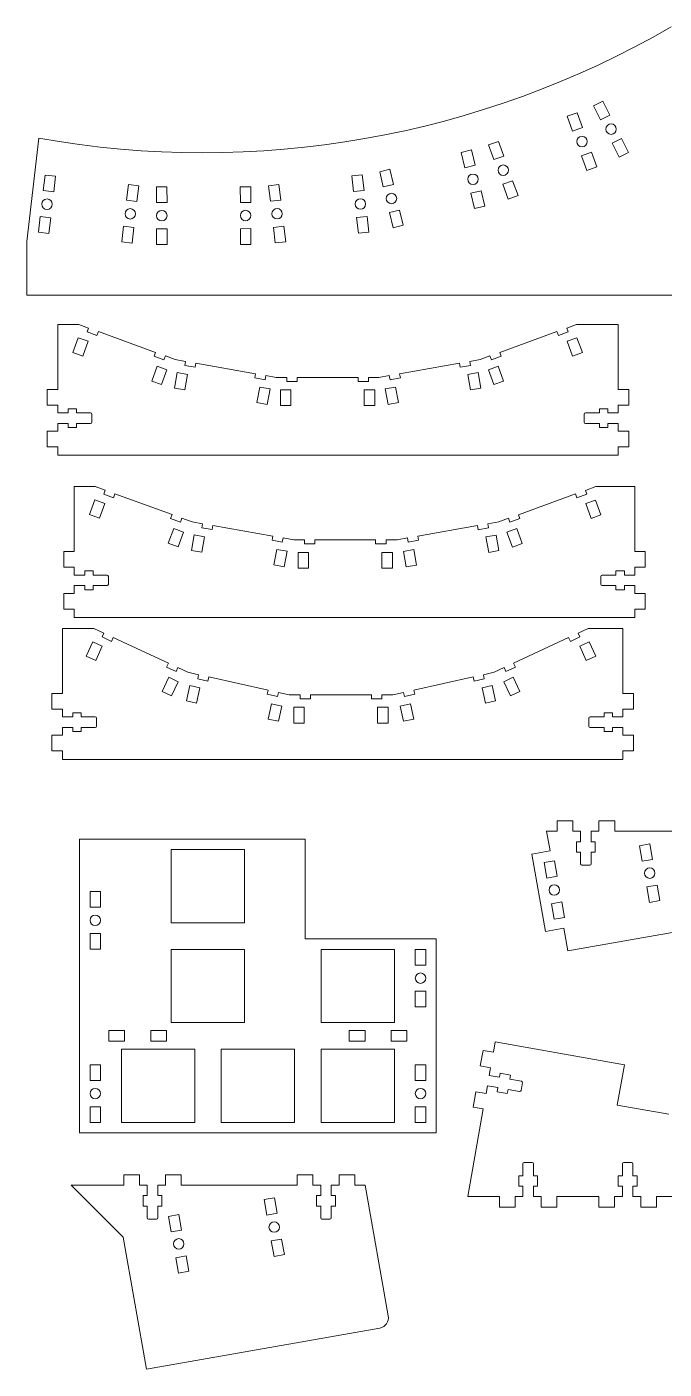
# Model space of a CAD drawing. Header units: millimetres. Extents: x 3 to 322, y 12 to 289.
# Drawn here: x 3.1 to 124.8, y 32.6 to 289 of the extents above; entities that cross this region are included whole.
import ezdxf

# ---------------------------------------------------------------- set-up
doc = ezdxf.new("R2010")
doc.units = ezdxf.units.MM
doc.layers.add('Visible (ISO)', color=5, linetype='Continuous', lineweight=5, true_color=0x0000ff)

msp = doc.modelspace()

# ---------------------------------------------------------------- linework, layer by layer
at = {"layer": 'Visible (ISO)'}
for p, q in [((111.3, 273.96), (113.09, 274.86)), ((113.09, 274.86), (114.44, 272.17)), ((106.31, 271.94), (108.19, 272.62)), ((107.33, 269.12), (106.31, 271.94)), ((108.19, 272.62), (109.21, 269.8)), ((112.65, 271.28), (111.3, 273.96)), ((114.44, 272.17), (112.65, 271.28)), ((109.21, 269.8), (107.33, 269.12)), ((5.42, 267.75), (3.15, 248.04)), ((91.27, 266.48), (93.15, 267.16)), ((93.15, 267.16), (94.17, 264.34)), ((114.89, 266.81), (116.67, 267.7)), ((116.23, 264.13), (114.89, 266.81)), ((116.67, 267.7), (118.02, 265.02)), ((86.07, 265.04), (88.02, 265.51)), ((86.76, 262.13), (86.07, 265.04)), ((88.02, 265.51), (88.71, 262.59)), ((92.29, 263.66), (91.27, 266.48)), ((94.17, 264.34), (92.29, 263.66)), ((109.04, 264.42), (110.92, 265.1)), ((110.06, 261.6), (109.04, 264.42)), ((110.92, 265.1), (111.94, 262.28)), ((118.02, 265.02), (116.23, 264.13)), ((70.5, 261.36), (72.45, 261.82)), ((72.45, 261.82), (73.14, 258.9)), ((88.71, 262.59), (86.76, 262.13)), ((111.94, 262.28), (110.06, 261.6)), ((6.28, 257.74), (6.63, 260.72)), ((6.63, 260.72), (8.61, 260.49)), ((8.61, 260.49), (8.27, 257.51)), ((65.17, 260.54), (67.16, 260.77)), ((65.52, 257.56), (65.17, 260.54)), ((67.16, 260.77), (67.51, 257.79)), ((71.19, 258.44), (70.5, 261.36)), ((94, 258.96), (95.88, 259.64)), ((95.88, 259.64), (96.9, 256.82)), ((8.27, 257.51), (6.28, 257.74)), ((22.18, 255.91), (22.52, 258.89)), ((22.52, 258.89), (24.51, 258.66)), ((24.51, 258.66), (24.16, 255.68)), ((27.89, 258.46), (29.89, 258.46)), ((27.9, 255.46), (27.89, 258.46)), ((29.89, 258.46), (29.9, 255.46)), ((43.89, 258.47), (45.89, 258.48)), ((43.9, 255.47), (43.89, 258.47)), ((45.89, 258.48), (45.9, 255.48)), ((49.28, 258.68), (51.27, 258.91)), ((49.63, 255.7), (49.28, 258.68)), ((51.27, 258.91), (51.62, 255.93)), ((67.51, 257.79), (65.52, 257.56)), ((73.14, 258.9), (71.19, 258.44)), ((87.91, 257.26), (89.86, 257.72)), ((88.61, 254.34), (87.91, 257.26)), ((89.86, 257.72), (90.55, 254.8)), ((95.02, 256.14), (94, 258.96)), ((96.9, 256.82), (95.02, 256.14)), ((24.16, 255.68), (22.18, 255.91)), ((29.9, 255.46), (27.9, 255.46)), ((45.9, 255.48), (43.9, 255.47)), ((51.62, 255.93), (49.63, 255.7)), ((72.34, 253.57), (74.29, 254.03)), ((74.29, 254.03), (74.98, 251.12)), ((90.55, 254.8), (88.61, 254.34)), ((5.36, 249.8), (5.71, 252.78)), ((5.71, 252.78), (7.69, 252.55)), ((7.69, 252.55), (7.35, 249.57)), ((66.1, 252.59), (68.09, 252.82)), ((66.45, 249.61), (66.1, 252.59)), ((68.09, 252.82), (68.44, 249.84)), ((73.04, 250.65), (72.34, 253.57)), ((7.35, 249.57), (5.36, 249.8)), ((21.26, 247.96), (21.6, 250.94)), ((21.6, 250.94), (23.59, 250.71)), ((23.59, 250.71), (23.24, 247.73)), ((27.9, 250.46), (29.9, 250.46)), ((27.9, 247.46), (27.9, 250.46)), ((29.9, 250.46), (29.9, 247.46)), ((43.9, 250.47), (45.9, 250.48)), ((43.9, 247.47), (43.9, 250.47)), ((45.9, 250.48), (45.9, 247.48)), ((50.21, 250.73), (52.2, 250.96)), ((50.56, 247.75), (50.21, 250.73)), ((52.2, 250.96), (52.55, 247.98)), ((68.44, 249.84), (66.45, 249.61)), ((74.98, 251.12), (73.04, 250.65)), ((3.15, 248.04), (3.15, 237.77)), ((23.24, 247.73), (21.26, 247.96)), ((29.9, 247.46), (27.9, 247.46)), ((45.9, 247.48), (43.9, 247.47)), ((52.55, 247.98), (50.56, 247.75)), ((3.15, 237.77), (135.01, 237.77)), ((9.04, 232.18), (9.04, 219.78)), ((13.04, 232.18), (9.04, 232.18)), ((14.92, 231.5), (13.04, 232.18)), ((14.65, 230.74), (14.92, 231.5)), ((16.8, 230.81), (16.53, 230.06)), ((27.7, 226.84), (16.8, 230.81)), ((104.32, 230.81), (93.42, 226.84)), ((104.6, 230.06), (104.32, 230.81)), ((108.08, 232.18), (106.2, 231.5)), ((106.2, 231.5), (106.48, 230.74)), ((116.04, 232.18), (108.08, 232.18)), ((116.04, 219.78), (116.04, 232.18)), ((11.95, 226.83), (12.97, 229.65)), ((12.97, 229.65), (14.85, 228.97)), ((14.85, 228.97), (13.83, 226.15)), ((16.53, 230.06), (14.65, 230.74)), ((106.48, 230.74), (104.6, 230.06)), ((106.27, 228.97), (108.15, 229.65)), ((107.3, 226.15), (106.27, 228.97)), ((108.15, 229.65), (109.18, 226.83)), ((13.83, 226.15), (11.95, 226.83)), ((27.43, 226.09), (27.7, 226.84)), ((29.31, 225.41), (27.43, 226.09)), ((29.58, 226.16), (29.31, 225.41)), ((31.46, 225.48), (29.58, 226.16)), ((91.54, 226.16), (89.67, 225.48)), ((91.82, 225.41), (91.54, 226.16)), ((93.7, 226.09), (91.82, 225.41)), ((93.42, 226.84), (93.7, 226.09)), ((109.18, 226.83), (107.3, 226.15)), ((26.98, 221.36), (28.01, 224.18)), ((28.01, 224.18), (29.89, 223.5)), ((29.89, 223.5), (28.86, 220.68)), ((33.43, 225.13), (31.46, 225.48)), ((33.29, 224.34), (33.43, 225.13)), ((35.26, 223.99), (33.29, 224.34)), ((35.4, 224.78), (35.26, 223.99)), ((46.82, 222.77), (35.4, 224.78)), ((85.73, 224.78), (74.3, 222.77)), ((85.87, 223.99), (85.73, 224.78)), ((87.83, 224.34), (85.87, 223.99)), ((89.67, 225.48), (87.7, 225.13)), ((87.7, 225.13), (87.83, 224.34)), ((91.24, 223.5), (93.12, 224.18)), ((92.26, 220.68), (91.24, 223.5)), ((93.12, 224.18), (94.14, 221.36)), ((28.86, 220.68), (26.98, 221.36)), ((31.31, 220.02), (31.83, 222.97)), ((31.83, 222.97), (33.8, 222.63)), ((33.8, 222.63), (33.28, 219.67)), ((46.69, 221.98), (46.82, 222.77)), ((48.65, 221.63), (46.69, 221.98)), ((48.79, 222.42), (48.65, 221.63)), ((50.76, 222.07), (48.79, 222.42)), ((52.76, 222.07), (50.76, 222.07)), ((52.76, 221.27), (52.76, 222.07)), ((54.76, 221.27), (52.76, 221.27)), ((54.76, 222.07), (54.76, 221.27)), ((66.36, 222.07), (54.76, 222.07)), ((66.36, 221.27), (66.36, 222.07)), ((68.36, 221.27), (66.36, 221.27)), ((68.36, 222.07), (68.36, 221.27)), ((70.36, 222.07), (68.36, 222.07)), ((72.33, 222.42), (70.36, 222.07)), ((72.47, 221.63), (72.33, 222.42)), ((74.44, 221.98), (72.47, 221.63)), ((74.3, 222.77), (74.44, 221.98)), ((87.32, 222.63), (89.29, 222.97)), ((87.85, 219.67), (87.32, 222.63)), ((89.29, 222.97), (89.82, 220.02)), ((94.14, 221.36), (92.26, 220.68)), ((9.04, 219.78), (7.04, 219.78)), ((7.04, 219.78), (7.04, 216.78)), ((33.28, 219.67), (31.31, 220.02)), ((47.07, 217.24), (47.59, 220.2)), ((47.59, 220.2), (49.56, 219.85)), ((49.56, 219.85), (49.04, 216.89)), ((51.56, 219.67), (53.56, 219.67)), ((51.56, 216.67), (51.56, 219.67)), ((53.56, 219.67), (53.56, 216.67)), ((67.56, 219.67), (69.56, 219.67)), ((67.56, 216.67), (67.56, 219.67)), ((69.56, 219.67), (69.56, 216.67)), ((71.57, 219.85), (73.54, 220.2)), ((72.09, 216.89), (71.57, 219.85)), ((73.54, 220.2), (74.06, 217.24)), ((89.82, 220.02), (87.85, 219.67)), ((118.04, 219.78), (116.04, 219.78)), ((118.04, 216.78), (118.04, 219.78)), ((7.04, 216.78), (9.04, 216.78)), ((9.04, 216.78), (9.04, 215.28)), ((11.04, 215.28), (11.04, 216.08)), ((11.04, 216.08), (12.64, 216.08)), ((12.64, 216.08), (12.64, 215.28)), ((49.04, 216.89), (47.07, 217.24)), ((53.56, 216.67), (51.56, 216.67)), ((69.56, 216.67), (67.56, 216.67)), ((74.06, 217.24), (72.09, 216.89)), ((112.44, 215.28), (112.44, 216.08)), ((112.44, 216.08), (114.04, 216.08)), ((114.04, 216.08), (114.04, 215.28)), ((116.04, 215.28), (116.04, 216.78)), ((116.04, 216.78), (118.04, 216.78)), ((9.04, 215.28), (11.04, 215.28)), ((11.04, 213.28), (9.04, 213.28)), ((9.04, 213.28), (9.04, 211.78)), ((11.04, 212.48), (11.04, 213.28)), ((12.64, 215.28), (15.29, 215.28)), ((15.29, 213.28), (12.64, 213.28)), ((12.64, 213.28), (12.64, 212.48)), ((15.54, 215.03), (15.54, 213.53)), ((109.54, 213.53), (109.54, 215.03)), ((109.79, 215.28), (112.44, 215.28)), ((112.44, 213.28), (109.79, 213.28)), ((112.44, 212.48), (112.44, 213.28)), ((114.04, 215.28), (116.04, 215.28)), ((116.04, 213.28), (114.04, 213.28)), ((114.04, 213.28), (114.04, 212.48)), ((116.04, 211.78), (116.04, 213.28)), ((9.04, 211.78), (7.04, 211.78)), ((7.04, 211.78), (7.04, 208.78)), ((12.64, 212.48), (11.04, 212.48)), ((114.04, 212.48), (112.44, 212.48)), ((118.04, 211.78), (116.04, 211.78)), ((118.04, 208.78), (118.04, 211.78)), ((7.04, 208.78), (9.04, 208.78)), ((9.04, 208.78), (9.04, 207.18)), ((116.04, 207.18), (116.04, 208.78)), ((116.04, 208.78), (118.04, 208.78)), ((9.04, 207.18), (116.04, 207.18)), ((12.2, 201.2), (12.2, 188.8)), ((16.2, 201.2), (12.2, 201.2)), ((18.08, 200.52), (16.2, 201.2)), ((17.81, 199.77), (18.08, 200.52)), ((111.73, 201.2), (109.76, 200.48)), ((109.76, 200.48), (110.03, 199.73)), ((119.2, 201.2), (111.73, 201.2)), ((119.2, 188.8), (119.2, 201.2)), ((15.11, 195.86), (16.14, 198.67)), ((16.14, 198.67), (18.01, 197.99)), ((18.01, 197.99), (16.99, 195.17)), ((19.69, 199.08), (17.81, 199.77)), ((19.96, 199.83), (19.69, 199.08)), ((30.86, 195.87), (19.96, 199.83)), ((107.88, 199.8), (96.98, 195.83)), ((108.15, 199.05), (107.88, 199.8)), ((110.03, 199.73), (108.15, 199.05)), ((109.83, 197.96), (111.7, 198.64)), ((110.85, 195.14), (109.83, 197.96)), ((111.7, 198.64), (112.73, 195.82)), ((16.99, 195.17), (15.11, 195.86)), ((30.59, 195.12), (30.86, 195.87)), ((32.47, 194.43), (30.59, 195.12)), ((32.74, 195.18), (32.47, 194.43)), ((34.72, 194.47), (32.74, 195.18)), ((95.1, 195.15), (93.22, 194.47)), ((95.37, 194.4), (95.1, 195.15)), ((97.25, 195.08), (95.37, 194.4)), ((96.98, 195.83), (97.25, 195.08)), ((112.73, 195.82), (110.85, 195.14)), ((30.14, 190.38), (31.17, 193.2)), ((31.17, 193.2), (33.05, 192.52)), ((33.05, 192.52), (32.02, 189.7)), ((36.69, 194.12), (34.72, 194.47)), ((36.55, 193.33), (36.69, 194.12)), ((38.52, 192.98), (36.55, 193.33)), ((38.66, 193.77), (38.52, 192.98)), ((50.08, 191.76), (38.66, 193.77)), ((89.18, 193.75), (77.76, 191.74)), ((89.32, 192.97), (89.18, 193.75)), ((91.29, 193.31), (89.32, 192.97)), ((93.22, 194.47), (91.15, 194.1)), ((91.15, 194.1), (91.29, 193.31)), ((94.79, 192.48), (96.67, 193.17)), ((95.82, 189.66), (94.79, 192.48)), ((96.67, 193.17), (97.7, 190.35)), ((32.02, 189.7), (30.14, 190.38)), ((34.57, 189.01), (35.09, 191.96)), ((35.09, 191.96), (37.06, 191.62)), ((37.06, 191.62), (36.54, 188.66)), ((49.94, 190.97), (50.08, 191.76)), ((51.91, 190.62), (49.94, 190.97)), ((52.05, 191.41), (51.91, 190.62)), ((54.12, 191.04), (52.05, 191.41)), ((56.12, 191.04), (54.12, 191.04)), ((56.12, 190.24), (56.12, 191.04)), ((58.12, 190.24), (56.12, 190.24)), ((58.12, 191.04), (58.12, 190.24)), ((69.72, 191.04), (58.12, 191.04)), ((69.72, 190.24), (69.72, 191.04)), ((71.72, 190.24), (69.72, 190.24)), ((71.72, 191.04), (71.72, 190.24)), ((73.82, 191.04), (71.72, 191.04)), ((75.79, 191.39), (73.82, 191.04)), ((75.93, 190.6), (75.79, 191.39)), ((77.9, 190.95), (75.93, 190.6)), ((77.76, 191.74), (77.9, 190.95)), ((90.78, 191.6), (92.75, 191.95)), ((91.3, 188.64), (90.78, 191.6)), ((92.75, 191.95), (93.27, 188.99)), ((97.7, 190.35), (95.82, 189.66)), ((12.2, 188.8), (10.2, 188.8)), ((10.2, 188.8), (10.2, 185.8)), ((36.54, 188.66), (34.57, 189.01)), ((50.32, 186.23), (50.84, 189.18)), ((50.84, 189.18), (52.81, 188.84)), ((52.81, 188.84), (52.29, 185.88)), ((54.92, 188.64), (56.92, 188.64)), ((54.92, 185.64), (54.92, 188.64)), ((56.92, 188.64), (56.92, 185.64)), ((70.92, 185.64), (70.92, 188.64)), ((70.92, 188.64), (72.92, 188.64)), ((72.92, 188.64), (72.92, 185.64)), ((75.02, 188.82), (76.99, 189.17)), ((75.54, 185.87), (75.02, 188.82)), ((76.99, 189.17), (77.51, 186.21)), ((93.27, 188.99), (91.3, 188.64)), ((121.2, 188.8), (119.2, 188.8)), ((121.2, 185.8), (121.2, 188.8)), ((10.2, 185.8), (12.2, 185.8)), ((12.2, 185.8), (12.2, 184.3)), ((14.2, 184.3), (14.2, 185.1)), ((14.2, 185.1), (15.8, 185.1)), ((15.8, 185.1), (15.8, 184.3)), ((52.29, 185.88), (50.32, 186.23)), ((56.92, 185.64), (54.92, 185.64)), ((72.92, 185.64), (70.92, 185.64)), ((77.51, 186.21), (75.54, 185.87)), ((115.6, 184.3), (115.6, 185.1)), ((115.6, 185.1), (117.2, 185.1)), ((117.2, 185.1), (117.2, 184.3)), ((119.2, 184.3), (119.2, 185.8)), ((119.2, 185.8), (121.2, 185.8)), ((12.2, 184.3), (14.2, 184.3)), ((14.2, 182.3), (12.2, 182.3)), ((12.2, 182.3), (12.2, 180.8)), ((14.2, 181.5), (14.2, 182.3)), ((15.8, 184.3), (18.45, 184.3)), ((18.45, 182.3), (15.8, 182.3)), ((15.8, 182.3), (15.8, 181.5)), ((18.7, 184.05), (18.7, 182.55)), ((112.7, 182.55), (112.7, 184.05)), ((112.95, 184.3), (115.6, 184.3)), ((115.6, 182.3), (112.95, 182.3)), ((115.6, 181.5), (115.6, 182.3)), ((117.2, 184.3), (119.2, 184.3)), ((119.2, 182.3), (117.2, 182.3)), ((117.2, 182.3), (117.2, 181.5)), ((119.2, 180.8), (119.2, 182.3)), ((12.2, 180.8), (10.2, 180.8)), ((10.2, 180.8), (10.2, 177.8)), ((15.8, 181.5), (14.2, 181.5)), ((117.2, 181.5), (115.6, 181.5)), ((121.2, 180.8), (119.2, 180.8)), ((121.2, 177.8), (121.2, 180.8)), ((10.2, 177.8), (12.2, 177.8)), ((12.2, 177.8), (12.2, 176.2)), ((119.2, 176.2), (119.2, 177.8)), ((119.2, 177.8), (121.2, 177.8)), ((12.2, 176.2), (119.2, 176.2)), ((9.94, 174.1), (9.94, 161.7)), ((15.94, 174.1), (9.94, 174.1)), ((17.84, 173.21), (15.94, 174.1)), ((17.5, 172.48), (17.84, 173.21)), ((19.32, 171.64), (17.5, 172.48)), ((19.65, 172.36), (19.32, 171.64)), ((30.17, 167.46), (19.65, 172.36)), ((106.57, 172.36), (96.06, 167.46)), ((106.91, 171.64), (106.57, 172.36)), ((108.72, 172.48), (106.91, 171.64)), ((110.29, 174.1), (108.39, 173.21)), ((108.39, 173.21), (108.72, 172.48)), ((116.94, 174.1), (110.29, 174.1)), ((116.94, 161.7), (116.94, 174.1)), ((14.47, 168.82), (15.74, 171.54)), ((15.74, 171.54), (17.55, 170.7)), ((17.55, 170.7), (16.28, 167.98)), ((108.67, 170.7), (110.49, 171.54)), ((109.94, 167.98), (108.67, 170.7)), ((110.49, 171.54), (111.76, 168.82)), ((16.28, 167.98), (14.47, 168.82)), ((29.83, 166.74), (30.17, 167.46)), ((31.64, 165.89), (29.83, 166.74)), ((96.4, 166.74), (94.59, 165.89)), ((96.06, 167.46), (96.4, 166.74)), ((111.76, 168.82), (109.94, 167.98)), ((28.97, 162.06), (30.24, 164.78)), ((30.24, 164.78), (32.05, 163.93)), ((31.98, 166.62), (31.64, 165.89)), ((33.88, 165.73), (31.98, 166.62)), ((35.93, 165.27), (33.88, 165.73)), ((35.76, 164.49), (35.93, 165.27)), ((37.71, 164.06), (35.76, 164.49)), ((37.89, 164.84), (37.71, 164.06)), ((49.21, 162.33), (37.89, 164.84)), ((88.34, 164.84), (77.02, 162.33)), ((88.51, 164.06), (88.34, 164.84)), ((90.47, 164.49), (88.51, 164.06)), ((92.34, 165.73), (90.29, 165.27)), ((90.29, 165.27), (90.47, 164.49)), ((94.25, 166.62), (92.34, 165.73)), ((94.17, 163.93), (95.99, 164.78)), ((94.59, 165.89), (94.25, 166.62)), ((95.99, 164.78), (97.25, 162.06)), ((9.94, 161.7), (7.94, 161.7)), ((7.94, 161.7), (7.94, 158.7)), ((30.78, 161.22), (28.97, 162.06)), ((32.05, 163.93), (30.78, 161.22)), ((33.59, 160.26), (34.24, 163.19)), ((34.24, 163.19), (36.19, 162.76)), ((36.19, 162.76), (35.55, 159.83)), ((49.04, 161.55), (49.21, 162.33)), ((50.99, 161.12), (49.04, 161.55)), ((51.16, 161.9), (50.99, 161.12)), ((53.21, 161.44), (51.16, 161.9)), ((75.06, 161.9), (73.01, 161.44)), ((75.24, 161.12), (75.06, 161.9)), ((77.19, 161.55), (75.24, 161.12)), ((77.02, 162.33), (77.19, 161.55)), ((90.03, 162.76), (91.98, 163.19)), ((90.68, 159.83), (90.03, 162.76)), ((91.98, 163.19), (92.63, 160.26)), ((95.44, 161.22), (94.17, 163.93)), ((97.25, 162.06), (95.44, 161.22)), ((118.94, 161.7), (116.94, 161.7)), ((118.94, 158.7), (118.94, 161.7)), ((35.55, 159.83), (33.59, 160.26)), ((49.21, 156.8), (49.86, 159.73)), ((49.86, 159.73), (51.82, 159.29)), ((51.82, 159.29), (51.17, 156.37)), ((55.31, 161.44), (53.21, 161.44)), ((54.11, 159.04), (56.11, 159.04)), ((54.11, 156.04), (54.11, 159.04)), ((55.31, 160.64), (55.31, 161.44)), ((57.31, 160.64), (55.31, 160.64)), ((56.11, 159.04), (56.11, 156.04)), ((68.91, 161.44), (57.31, 161.44)), ((57.31, 161.44), (57.31, 160.64)), ((68.91, 160.64), (68.91, 161.44)), ((70.91, 160.64), (68.91, 160.64)), ((70.11, 156.04), (70.11, 159.04)), ((70.11, 159.04), (72.11, 159.04)), ((73.01, 161.44), (70.91, 161.44)), ((70.91, 161.44), (70.91, 160.64)), ((72.11, 159.04), (72.11, 156.04)), ((74.41, 159.29), (76.36, 159.73)), ((75.06, 156.37), (74.41, 159.29)), ((76.36, 159.73), (77.01, 156.8)), ((92.63, 160.26), (90.68, 159.83)), ((7.94, 158.7), (9.94, 158.7)), ((9.94, 158.7), (9.94, 157.2)), ((9.94, 157.2), (11.94, 157.2)), ((11.94, 157.2), (11.94, 158)), ((11.94, 158), (13.54, 158)), ((13.54, 158), (13.54, 157.2)), ((13.54, 157.2), (16.19, 157.2)), ((16.44, 156.95), (16.44, 155.45)), ((51.17, 156.37), (49.21, 156.8)), ((77.01, 156.8), (75.06, 156.37)), ((110.44, 155.45), (110.44, 156.95)), ((110.69, 157.2), (113.34, 157.2)), ((113.34, 157.2), (113.34, 158)), ((113.34, 158), (114.94, 158)), ((114.94, 158), (114.94, 157.2)), ((114.94, 157.2), (116.94, 157.2)), ((116.94, 157.2), (116.94, 158.7)), ((116.94, 158.7), (118.94, 158.7)), ((11.94, 155.2), (9.94, 155.2)), ((9.94, 155.2), (9.94, 153.7)), ((11.94, 154.4), (11.94, 155.2)), ((13.54, 154.4), (11.94, 154.4)), ((16.19, 155.2), (13.54, 155.2)), ((13.54, 155.2), (13.54, 154.4)), ((56.11, 156.04), (54.11, 156.04)), ((72.11, 156.04), (70.11, 156.04)), ((113.34, 155.2), (110.69, 155.2)), ((113.34, 154.4), (113.34, 155.2)), ((114.94, 154.4), (113.34, 154.4)), ((116.94, 155.2), (114.94, 155.2)), ((114.94, 155.2), (114.94, 154.4)), ((116.94, 153.7), (116.94, 155.2)), ((9.94, 153.7), (7.94, 153.7)), ((7.94, 153.7), (7.94, 150.7)), ((118.94, 153.7), (116.94, 153.7)), ((118.94, 150.7), (118.94, 153.7)), ((7.94, 150.7), (9.94, 150.7)), ((9.94, 150.7), (9.94, 149.1)), ((9.94, 149.1), (116.94, 149.1)), ((116.94, 149.1), (116.94, 150.7)), ((116.94, 150.7), (118.94, 150.7)), ((104.36, 137.36), (104.36, 135.36)), ((107.36, 137.36), (104.36, 137.36)), ((107.36, 135.36), (107.36, 137.36)), ((112.36, 137.36), (112.36, 135.36)), ((115.36, 137.36), (112.36, 137.36)), ((115.36, 135.36), (115.36, 137.36)), ((13.2, 133.85), (13.2, 77.75)), ((56.25, 133.85), (13.2, 133.85)), ((56.25, 114.8), (56.25, 133.85)), ((102.36, 135.36), (103.02, 131.62)), ((104.36, 135.36), (102.36, 135.36)), ((108.86, 135.36), (107.36, 135.36)), ((108.06, 133.36), (108.86, 133.36)), ((108.06, 131.36), (108.06, 133.36)), ((108.86, 133.36), (108.86, 135.36)), ((110.86, 135.36), (110.86, 133.36)), ((112.36, 135.36), (110.86, 135.36)), ((110.86, 133.36), (111.66, 133.36)), ((111.66, 133.36), (111.66, 131.36)), ((126.41, 135.36), (115.36, 135.36)), ((30.72, 131.85), (44.72, 131.85)), ((30.72, 117.85), (30.72, 131.85)), ((44.72, 131.85), (44.72, 117.85)), ((103.02, 131.62), (99.56, 131.01)), ((99.56, 131.01), (102.16, 116.24)), ((108.86, 131.36), (108.06, 131.36)), ((108.86, 129.11), (108.86, 131.36)), ((110.86, 131.36), (110.86, 129.11)), ((111.66, 131.36), (110.86, 131.36)), ((120.1, 132.6), (122.07, 132.95)), ((120.62, 129.64), (120.1, 132.6)), ((122.07, 132.95), (122.59, 129.99)), ((101.88, 129.39), (103.85, 129.73)), ((102.4, 126.43), (101.88, 129.39)), ((103.85, 129.73), (104.37, 126.78)), ((110.61, 128.86), (109.11, 128.86)), ((122.59, 129.99), (120.62, 129.64)), ((104.37, 126.78), (102.4, 126.43)), ((15.2, 120.85), (15.2, 123.85)), ((15.2, 123.85), (17.2, 123.85)), ((17.2, 123.85), (17.2, 120.85)), ((121.48, 124.72), (123.45, 125.07)), ((122.01, 121.77), (121.48, 124.72)), ((123.45, 125.07), (123.98, 122.11)), ((17.2, 120.85), (15.2, 120.85)), ((103.27, 121.51), (105.24, 121.85)), ((103.79, 118.55), (103.27, 121.51)), ((105.24, 121.85), (105.76, 118.9)), ((123.98, 122.11), (122.01, 121.77)), ((105.76, 118.9), (103.79, 118.55)), ((106.39, 112.51), (142.32, 118.85)), ((15.2, 115.85), (17.2, 115.85)), ((15.2, 112.85), (15.2, 115.85)), ((17.2, 115.85), (17.2, 112.85)), ((44.72, 117.85), (30.72, 117.85)), ((102.16, 116.24), (105.62, 116.85)), ((105.62, 116.85), (106.39, 112.51)), ((17.2, 112.85), (15.2, 112.85)), ((81.3, 114.8), (56.25, 114.8)), ((81.3, 77.75), (81.3, 114.8)), ((30.72, 112.8), (44.72, 112.8)), ((30.72, 98.8), (30.72, 112.8)), ((44.72, 112.8), (44.72, 98.8)), ((59.3, 112.8), (73.3, 112.8)), ((59.3, 98.8), (59.3, 112.8)), ((73.3, 112.8), (73.3, 98.8)), ((77.3, 112.8), (79.3, 112.8)), ((77.3, 109.8), (77.3, 112.8)), ((79.3, 112.8), (79.3, 109.8)), ((79.3, 109.8), (77.3, 109.8)), ((77.3, 104.8), (79.3, 104.8)), ((77.3, 101.8), (77.3, 104.8)), ((79.3, 104.8), (79.3, 101.8)), ((79.3, 101.8), (77.3, 101.8)), ((44.72, 98.8), (30.72, 98.8)), ((73.3, 98.8), (59.3, 98.8)), ((18.8, 97.27), (21.8, 97.27)), ((18.8, 95.27), (18.8, 97.27)), ((21.8, 95.27), (18.8, 95.27)), ((21.8, 97.27), (21.8, 95.27)), ((26.8, 97.27), (29.8, 97.27)), ((26.8, 95.27), (26.8, 97.27)), ((29.8, 95.27), (26.8, 95.27)), ((29.8, 97.27), (29.8, 95.27)), ((64.7, 95.27), (64.7, 97.27)), ((64.7, 97.27), (67.7, 97.27)), ((67.7, 95.27), (64.7, 95.27)), ((67.7, 97.27), (67.7, 95.27)), ((72.7, 97.27), (75.7, 97.27)), ((72.7, 95.27), (72.7, 97.27)), ((75.7, 95.27), (72.7, 95.27)), ((75.7, 97.27), (75.7, 95.27)), ((92.53, 95.11), (92.19, 93.14)), ((117.2, 90.76), (92.53, 95.11)), ((21.2, 79.75), (21.2, 93.75)), ((21.2, 93.75), (35.2, 93.75)), ((35.2, 93.75), (35.2, 79.75)), ((40.25, 93.75), (54.25, 93.75)), ((40.25, 79.75), (40.25, 93.75)), ((54.25, 93.75), (54.25, 79.75)), ((59.3, 93.75), (73.3, 93.75)), ((59.3, 79.75), (59.3, 93.75)), ((73.3, 93.75), (73.3, 79.75)), ((90.22, 93.49), (89.7, 90.54)), ((92.19, 93.14), (90.22, 93.49)), ((15.2, 90.75), (17.2, 90.75)), ((15.2, 87.75), (15.2, 90.75)), ((17.2, 90.75), (17.2, 87.75)), ((77.3, 87.75), (77.3, 90.75)), ((77.3, 90.75), (79.3, 90.75)), ((79.3, 90.75), (79.3, 87.75)), ((89.7, 90.54), (91.66, 90.19)), ((91.66, 90.19), (91.4, 88.71)), ((115.84, 83.04), (117.2, 90.76)), ((17.2, 87.75), (15.2, 87.75)), ((79.3, 87.75), (77.3, 87.75)), ((91.4, 88.71), (93.37, 88.36)), ((93.37, 88.36), (93.51, 89.15)), ((93.51, 89.15), (95.48, 88.8)), ((95.48, 88.8), (95.34, 88.02)), ((95.34, 88.02), (97.56, 87.63)), ((97.76, 87.34), (97.5, 85.86)), ((88.83, 85.61), (88.31, 82.66)), ((90.8, 85.26), (88.83, 85.61)), ((91.06, 86.74), (90.8, 85.26)), ((93.03, 86.39), (91.06, 86.74)), ((92.89, 85.61), (93.03, 86.39)), ((94.86, 85.26), (92.89, 85.61)), ((95, 86.05), (94.86, 85.26)), ((97.21, 85.66), (95, 86.05)), ((15.2, 82.75), (17.2, 82.75)), ((15.2, 79.75), (15.2, 82.75)), ((17.2, 82.75), (17.2, 79.75)), ((77.3, 79.75), (77.3, 82.75)), ((77.3, 82.75), (79.3, 82.75)), ((79.3, 82.75), (79.3, 79.75)), ((90.28, 82.31), (87.32, 65.57)), ((88.31, 82.66), (90.28, 82.31)), ((125.69, 81.3), (115.84, 83.04)), ((17.2, 79.75), (15.2, 79.75)), ((35.2, 79.75), (21.2, 79.75)), ((54.25, 79.75), (40.25, 79.75)), ((73.3, 79.75), (59.3, 79.75)), ((79.3, 79.75), (77.3, 79.75)), ((13.2, 77.75), (81.3, 77.75)), ((97.84, 69.57), (97.84, 71.82)), ((98.09, 72.07), (99.59, 72.07)), ((99.84, 71.82), (99.84, 69.57)), ((116.84, 69.57), (116.84, 71.82)), ((117.09, 72.07), (118.59, 72.07)), ((118.84, 71.82), (118.84, 69.57)), ((21.63, 69.75), (21.63, 67.75)), ((24.63, 69.75), (21.63, 69.75)), ((24.63, 67.75), (24.63, 69.75)), ((29.63, 69.75), (29.63, 67.75)), ((32.63, 69.75), (29.63, 69.75)), ((32.63, 67.75), (32.63, 69.75)), ((54.73, 69.75), (54.73, 67.75)), ((57.73, 69.75), (54.73, 69.75)), ((57.73, 67.75), (57.73, 69.75)), ((62.73, 69.75), (62.73, 67.75)), ((65.73, 69.75), (62.73, 69.75)), ((65.73, 67.75), (65.73, 69.75)), ((97.04, 69.57), (97.84, 69.57)), ((97.04, 67.57), (97.04, 69.57)), ((99.84, 69.57), (100.64, 69.57)), ((100.64, 69.57), (100.64, 67.57)), ((116.04, 69.57), (116.84, 69.57)), ((116.04, 67.57), (116.04, 69.57)), ((118.84, 69.57), (119.64, 69.57)), ((119.64, 69.57), (119.64, 67.57)), ((11.63, 67.75), (21.54, 57.85)), ((21.63, 67.75), (11.63, 67.75)), ((26.13, 67.75), (24.63, 67.75)), ((26.13, 65.75), (26.13, 67.75)), ((28.13, 67.75), (28.13, 65.75)), ((29.63, 67.75), (28.13, 67.75)), ((54.73, 67.75), (32.63, 67.75)), ((59.23, 67.75), (57.73, 67.75)), ((59.23, 65.75), (59.23, 67.75)), ((62.73, 67.75), (61.23, 67.75)), ((61.23, 67.75), (61.23, 65.75)), ((67.73, 67.75), (65.73, 67.75)), ((72.14, 42.78), (67.73, 67.75)), ((97.84, 67.57), (97.04, 67.57)), ((97.84, 65.57), (97.84, 67.57)), ((99.84, 67.57), (99.84, 65.57)), ((100.64, 67.57), (99.84, 67.57)), ((116.84, 67.57), (116.04, 67.57)), ((116.84, 65.57), (116.84, 67.57)), ((118.84, 67.57), (118.84, 65.57)), ((119.64, 67.57), (118.84, 67.57)), ((25.33, 65.75), (26.13, 65.75)), ((25.33, 63.75), (25.33, 65.75)), ((28.13, 65.75), (28.93, 65.75)), ((28.93, 65.75), (28.93, 63.75)), ((48.42, 64.99), (50.39, 65.34)), ((48.94, 62.04), (48.42, 64.99)), ((50.39, 65.34), (50.91, 62.39)), ((58.43, 65.75), (59.23, 65.75)), ((58.43, 63.75), (58.43, 65.75)), ((61.23, 65.75), (62.03, 65.75)), ((62.03, 65.75), (62.03, 63.75)), ((87.32, 65.57), (93.34, 65.57)), ((93.34, 65.57), (93.34, 63.57)), ((96.34, 65.57), (97.84, 65.57)), ((96.34, 63.57), (96.34, 65.57)), ((99.84, 65.57), (101.34, 65.57)), ((101.34, 65.57), (101.34, 63.57)), ((104.34, 65.57), (112.34, 65.57)), ((104.34, 63.57), (104.34, 65.57)), ((112.34, 65.57), (112.34, 63.57)), ((115.34, 65.57), (116.84, 65.57)), ((115.34, 63.57), (115.34, 65.57)), ((118.84, 65.57), (120.34, 65.57)), ((120.34, 65.57), (120.34, 63.57)), ((123.34, 65.57), (131.34, 65.57)), ((123.34, 63.57), (123.34, 65.57)), ((26.13, 63.75), (25.33, 63.75)), ((26.13, 61.5), (26.13, 63.75)), ((28.13, 63.75), (28.13, 61.5)), ((28.93, 63.75), (28.13, 63.75)), ((30.2, 61.78), (32.17, 62.13)), ((30.72, 58.83), (30.2, 61.78)), ((32.17, 62.13), (32.69, 59.18)), ((50.91, 62.39), (48.94, 62.04)), ((59.23, 63.75), (58.43, 63.75)), ((59.23, 61.5), (59.23, 63.75)), ((61.23, 63.75), (61.23, 61.5)), ((62.03, 63.75), (61.23, 63.75)), ((93.34, 63.57), (96.34, 63.57)), ((101.34, 63.57), (104.34, 63.57)), ((112.34, 63.57), (115.34, 63.57)), ((120.34, 63.57), (123.34, 63.57)), ((27.88, 61.25), (26.38, 61.25)), ((32.69, 59.18), (30.72, 58.83)), ((60.98, 61.25), (59.48, 61.25)), ((21.54, 57.85), (25.99, 32.61)), ((49.81, 57.12), (51.78, 57.46)), ((50.33, 54.16), (49.81, 57.12)), ((51.78, 57.46), (52.3, 54.51)), ((31.59, 53.9), (33.56, 54.25)), ((32.11, 50.95), (31.59, 53.9)), ((33.56, 54.25), (34.08, 51.3)), ((52.3, 54.51), (50.33, 54.16)), ((34.08, 51.3), (32.11, 50.95)), ((25.99, 32.61), (70.52, 40.46))]:
    msp.add_line(p, q, dxfattribs=at)
for centre in [(114.66, 269.49), (109.12, 267.11), (94.09, 261.65), (88.31, 259.92), (72.74, 256.24), (6.99, 255.15), (22.88, 253.31), (28.9, 252.96), (44.9, 252.98), (50.91, 253.33), (66.81, 255.19), (122.04, 127.36), (103.82, 124.14), (16.2, 118.35), (78.3, 107.3), (16.2, 85.25), (78.3, 85.25), (50.36, 59.75), (32.14, 56.54)]:
    msp.add_circle(centre, 1, dxfattribs=at)
for centre, radius, start, end in [((36.76, 442.97), 178, 259.8621, 300.1379), ((15.29, 215.03), 0.25, 0, 90), ((15.29, 213.53), 0.25, 270, 0), ((109.79, 215.03), 0.25, 90, 180), ((109.79, 213.53), 0.25, 180, 270), ((18.45, 184.05), 0.25, 0, 90), ((18.45, 182.55), 0.25, 270, 0), ((112.95, 184.05), 0.25, 90, 180), ((112.95, 182.55), 0.25, 180, 270), ((16.19, 156.95), 0.25, 0, 90), ((110.69, 156.95), 0.25, 90, 180), ((16.19, 155.45), 0.25, 270, 0), ((110.69, 155.45), 0.25, 180, 270), ((109.11, 129.11), 0.25, 180, 270), ((110.61, 129.11), 0.25, 270, 0), ((97.52, 87.38), 0.25, 350, 80), ((97.26, 85.9), 0.25, 260, 350), ((98.09, 71.82), 0.25, 90, 180), ((99.59, 71.82), 0.25, 0, 90), ((117.09, 71.82), 0.25, 90, 180), ((118.59, 71.82), 0.25, 0, 90), ((26.38, 61.5), 0.25, 180, 270), ((27.88, 61.5), 0.25, 270, 0), ((59.48, 61.5), 0.25, 180, 270), ((60.98, 61.5), 0.25, 270, 0), ((70.17, 42.43), 2, 280, 10)]:
    msp.add_arc(centre, radius, start, end, dxfattribs=at)

doc.saveas('drawing.dxf')
